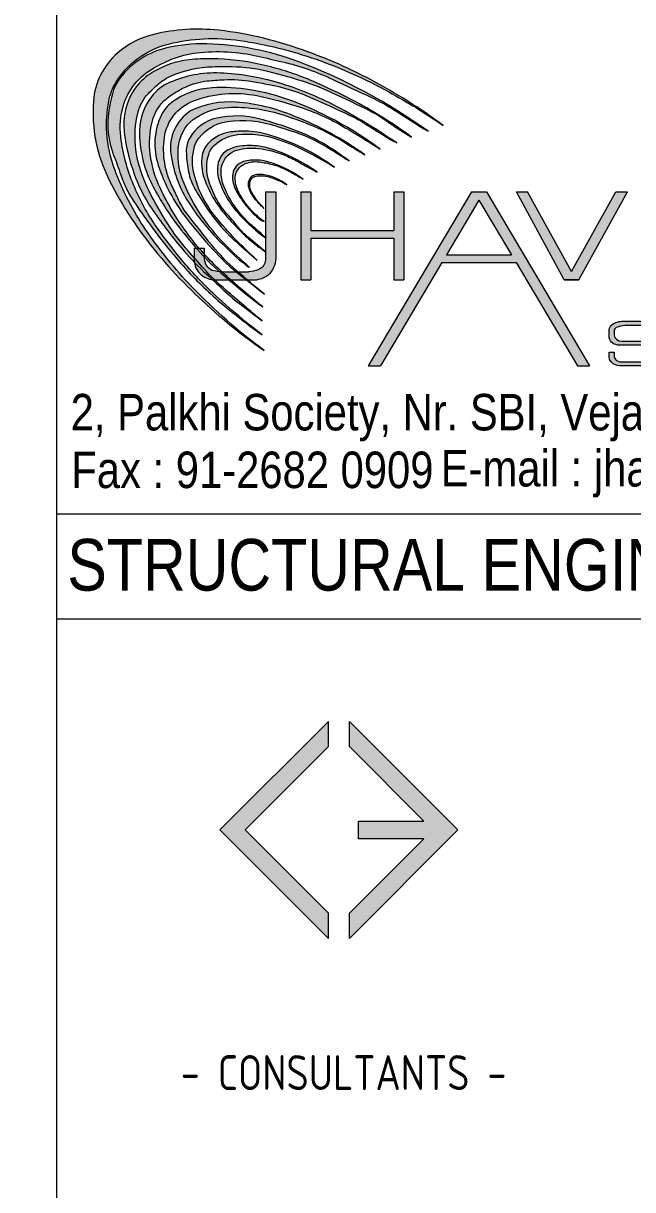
# Model space of a CAD drawing. Header units: millimetres. Extents: x 1112055 to 3390982, y -148532 to 766891.
# Drawn here: x 2387600 to 2390171, y 218894 to 223816 of the extents above; entities that cross this region are included whole.
import ezdxf

# ---------------------------------------------------------------- set-up
doc = ezdxf.new("R2010")
doc.units = ezdxf.units.MM
doc.layers.add('B TITLE BLOCK', color=250, linetype='Continuous', lineweight=0)
doc.layers.add('P_TITLE BLOCK TEXT', color=7, linetype='Continuous', lineweight=9)
doc.layers.add('FORMAT TEXT', color=7, linetype='Continuous')
doc.styles.add('SWINC', font='swissc.ttf')

msp = doc.modelspace()

# ---------------------------------------------------------------- hatches: boundary and pattern name
at = {"layer": 'B TITLE BLOCK', "linetype": 'Continuous', "lineweight": 0}
h = msp.add_hatch(color=251, dxfattribs=at)
h.dxf.hatch_style = 1
h.paths.add_polyline_path([(2388535.476377083, 220411.8235753108), (2388887.268292386, 220763.6154906143), (2388887.268292386, 220869.8850377568), (2388429.20682994, 220411.8235753108), (2388887.268292386, 219953.7621128646), (2388887.268292386, 220060.0316599987)])
h = msp.add_hatch(color=251, dxfattribs=at)
h.dxf.hatch_style = 1
h.paths.add_polyline_path([(2389014.89495148, 220449.395534019), (2389014.89495148, 220374.2516166026), (2389290.229115235, 220374.2516166026), (2388976.009158632, 220060.0316599987), (2388976.009158632, 219953.7621128646), (2389434.070621078, 220411.8235753108), (2388976.009158632, 220869.8850377568), (2388976.009158632, 220763.6154906143), (2389290.229115235, 220449.395534019)])
at = {"layer": 'P_TITLE BLOCK TEXT'}
h = msp.add_hatch(color=132, dxfattribs=at)
edge = h.paths.add_edge_path()
edge.add_arc((2387941.81756498, 221458.9035153706), 2398.374991523056, 53.40738024925768, 62.06814965141446)
edge.add_arc((2388089.890878086, 221738.1898025844), 2082.263403189583, 62.06814965141255, 70.03317482809845)
edge.add_arc((2388158.474293537, 221926.9611991338), 1881.419371586916, 70.03317482809624, 75.97859343030217)
edge.add_arc((2388271.273012424, 222378.6531516776), 1415.856088054252, 75.97859343029504, 83.7960061142994)
edge.add_arc((2388337.539572402, 222988.2514291992), 802.6666255473637, 83.79600611433271, 103.4628344697669)
edge.add_arc((2388235.191934676, 223415.7815396613), 363.056532057198, 103.4628344698398, 130.8945988032239)
edge.add_arc((2388192.050882448, 223465.5944203706), 297.159085429307, 130.8945988031885, 175.7468558291773)
edge.add_arc((2388528.853624074, 223440.5470686426), 634.8919037858132, 175.746855829192, 206.5994891066179)
edge.add_arc((2389399.125567063, 223876.3370886837), 1608.178190715062, 206.5994891066208, 220.0351460704732)
edge.add_arc((2389875.366729028, 224276.4489493923), 2230.187149995, 220.0351460704701, 229.4516176688158)
edge.add_arc((2389982.21596759, 224401.3396275229), 2394.547854747926, 229.451617668814, 235.2209120167644)
edge.add_arc((2390041.248453225, 224358.7983047198), 2394.384715263373, 223.75051035085, 233.4797225032668, ccw=False)
edge.add_arc((2389638.603518625, 223973.3427605466), 1836.980983761239, 214.0067101927376, 223.7505103507841, ccw=False)
edge.add_arc((2389124.719611992, 223626.636117256), 1217.076018462158, 200.6184789275923, 214.0067101927408, ccw=False)
edge.add_arc((2388488.721649392, 223387.3460701398), 537.5518208976898, 183.5449206794397, 200.6184789276088, ccw=False)
edge.add_arc((2388487.071580454, 223387.2438490264), 535.8985887098482, 169.3544634026401, 183.5449206794448, ccw=False)
edge.add_arc((2388198.192615923, 223441.543744639), 241.9606108770628, 148.6346277784486, 169.3544634026329, ccw=False)
edge.add_arc((2388289.513673194, 223385.8768607825), 348.9107743151378, 127.5536660419794, 148.6346277784788, ccw=False)
edge.add_arc((2388302.318538485, 223369.2215596563), 369.9194304121589, 103.94398023848731, 127.5536660419516, ccw=False)
edge.add_arc((2388400.921951536, 222972.0911323699), 779.1079069581931, 81.67138494385972, 103.9439802384972, ccw=False)
edge.add_arc((2388264.155146234, 222037.8553719436), 1723.301539158886, 70.63499127281801, 81.67138494385239, ccw=False)
edge.add_arc((2388164.958863138, 221755.6222254703), 2022.459443197151, 61.11113101054349, 70.6349912728283, ccw=False)
edge.add_arc((2387822.66521321, 221135.2735340328), 2730.977221206515, 55.4482390634318, 61.11113101054292, ccw=False)
h = msp.add_hatch(color=132, dxfattribs=at)
edge = h.paths.add_edge_path()
edge.add_arc((2387927.868393926, 221443.710527911), 2361.397133667169, 54.2476176802861, 69.31180215863084)
edge.add_arc((2388341.678322277, 222539.5093163151), 1190.06727343281, 69.31180215862862, 88.41161020678418)
edge.add_arc((2388356.638130293, 223078.9954501263), 650.3737637151419, 88.41161020676854, 104.299162341918)
edge.add_arc((2388280.571212093, 223377.4360885257), 342.3916364855863, 104.2991623419577, 145.1882889090288)
edge.add_arc((2388144.620747903, 223478.8152296364), 172.9878603666561, 147.0513518631134, 161.3344706506114)
edge.add_arc((2388609.057166095, 223344.4465878881), 656.347022787985, 163.1975336048336, 170.9660011900473)
edge.add_arc((2388319.824857551, 223390.4324350515), 363.4818209513138, 170.9660011900535, 201.0952379920816)
edge.add_arc((2385909.556365166, 222460.6173710841), 2219.917152987107, 18.79786891564919, 21.095237992080513, ccw=False)
edge.add_arc((2388486.6017404, 223337.8082188885), 502.329465058293, 198.7978689156404, 215.0918986736582)
edge.add_arc((2394221.747663977, 227367.3249348793), 7511.530826780472, 215.091898673657, 215.8857887100316)
edge.add_arc((2389923.524513645, 224257.5547230747), 2206.307643891892, 215.8857887100279, 222.4444580678758)
edge.add_arc((2389411.335282571, 223789.1323659409), 1512.220248035498, 222.444458067876, 230.6113169813304)
edge.add_arc((2390558.186715186, 225185.8945446923), 3319.486911391572, 230.6113169813325, 233.3279145232606)
edge.add_arc((2388937.378743125, 223009.2014222226), 605.6314561972257, 233.3279145232798, 237.0330179159908)
edge.add_arc((2390228.972809124, 224623.3684589104), 2670.620809069121, 226.396320609743, 232.62480690978862, ccw=False)
edge.add_arc((2389406.673286668, 223759.9799227936), 1478.305301775176, 219.3977118789385, 226.3963206098008, ccw=False)
edge.add_arc((2390044.247731103, 224283.6468361053), 2303.367849891475, 215.4741100902666, 219.3977118789339, ccw=False)
edge.add_arc((2388937.347936544, 223494.8572901942), 944.1709903690805, 203.2559197460728, 215.4741100902674, ccw=False)
edge.add_arc((2388824.797731398, 223446.4881302891), 821.6674218149697, 188.8184660672456, 203.2559197460744, ccw=False)
edge.add_arc((2388353.409536913, 223373.3578080562), 344.6403010654781, 166.8091135261326, 188.8184660672515, ccw=False)
edge.add_arc((2388279.982843598, 223390.5675621185), 269.2237582783451, 121.1077422017205, 166.8091135260995, ccw=False)
edge.add_arc((2388465.660127738, 223082.8608277432), 628.6114155809368, 112.4718728956214, 121.10774220173971, ccw=False)
edge.add_arc((2388376.483376245, 223298.4518389506), 395.3047994810238, 96.52507807220661, 112.4718728955431, ccw=False)
edge.add_arc((2388418.58913223, 222930.3269793499), 765.8298417411254, 77.10621375622361, 96.52507807220258, ccw=False)
edge.add_arc((2378658.380049633, 180293.7685115307), 44505.26055723849, 76.96954675787367, 77.10621375622361, ccw=False)
edge.add_arc((2388457.128783549, 222634.1272980694), 1045.837425731525, 64.59019371594559, 76.96954675787362, ccw=False)
edge.add_arc((2395303.015297376, 237045.1647348733), 14908.60277646246, 244.5901937159455, 245.2703384407892)
edge.add_arc((2388726.623638797, 222766.5395462436), 811.704616350259, 57.15566881064939, 65.27033844077931, ccw=False)
edge.add_arc((2392787.085140868, 229056.449205438), 6674.970956331971, 237.1556688106475, 238.5822244072819)
h = msp.add_hatch(color=132, dxfattribs=at)
edge = h.paths.add_edge_path()
edge.add_arc((2388183.70656898, 221934.1659373306), 1753.131409151262, 53.01612924513843, 62.88470590878565)
edge.add_arc((2387623.387543985, 220839.9269105661), 2982.48752414668, 62.88470590886767, 66.31099627690693)
edge.add_arc((2388386.801203523, 222579.9390330494), 1082.371053519295, 66.31099627691509, 76.9171029981941)
edge.add_arc((2388386.390723661, 222707.4963995613), 958.6645923772736, 75.16724703513815, 87.92433128887261)
edge.add_arc((2388380.310165832, 222539.7249845066), 1126.546160428469, 87.92433128887251, 90.44793256673738)
edge.add_arc((2388376.197994531, 223065.7087540362), 600.546316552249, 90.44793256671844, 99.46315152081395)
edge.add_arc((2388338.181840774, 223293.7853189437), 369.3231615512925, 99.46315152081914, 123.6125298632298)
edge.add_arc((2388264.459709542, 223404.6934190484), 236.1482416124404, 123.6125298633053, 145.7118384992442)
edge.add_arc((2388287.156650293, 223389.2174867652), 263.6192372149719, 145.7118384992209, 186.6728121483949)
edge.add_arc((2388806.517083575, 223449.9784830238), 786.5218651782138, 186.6728121483796, 203.6550427976609)
edge.add_arc((2388663.579593078, 223387.3670333119), 630.4727709013932, 203.6550427976902, 213.9289290409071)
edge.add_arc((2389749.571512554, 224117.9195074333), 1939.321641707501, 213.9289290409087, 220.1424188926592)
edge.add_arc((2389161.662527759, 223622.1098110616), 1170.254525382398, 220.1424188926511, 226.815272252253)
edge.add_arc((2295972.598765222, 124332.813479641), 135000.836279268, 46.765628140033584, 46.81527225225312, ccw=False)
edge.add_arc((2389032.730880523, 223312.7304159538), 856.4864752916404, 226.7656281400085, 233.4091527490843)
edge.add_arc((2386499.610604847, 219900.7425058492), 3393.026417938763, 51.60004897864178, 53.40915274908309, ccw=False)
edge.add_arc((2399121.85536922, 235064.2473084418), 16337.64656124844, 229.2381174641755, 229.9402789040416, ccw=False)
edge.add_arc((2389150.127477781, 223496.3396914123), 1065.061849516965, 222.3327286225255, 229.2381174643248, ccw=False)
edge.add_arc((2391494.624657972, 225632.1173299275), 4236.530460284421, 220.9611253449949, 222.332728622525, ccw=False)
edge.add_arc((2389052.191676366, 223511.8504393298), 1002.181908102804, 212.7878394635956, 220.9611253449969, ccw=False)
edge.add_arc((2389495.712172444, 223797.5466832997), 1529.754437965848, 206.8507668105024, 212.7878394635885, ccw=False)
edge.add_arc((2388654.939190205, 223371.9062179638), 587.3803013269968, 192.1376993457801, 206.8507668105005, ccw=False)
edge.add_arc((2388493.693782075, 223337.2272100649), 422.4478447538569, 165.7026492173356, 192.137699345802, ccw=False)
edge.add_arc((2388251.938351437, 223398.8379923034), 172.965226662086, 135.9985851138325, 165.702649217316, ccw=False)
edge.add_arc((2388640.548907032, 223023.5425947702), 713.2103555902756, 131.2171625217567, 135.9985851138116, ccw=False)
edge.add_arc((2388308.318905648, 223402.816576931), 209.0025339812271, 112.3874090602524, 131.2171625218077, ccw=False)
edge.add_arc((2388414.685919643, 223144.5898061926), 488.2783954452096, 91.89429604946292, 112.38740906022659, ccw=False)
edge.add_arc((2388450.04308727, 222075.5497776671), 1557.902961307305, 88.85882096968459, 91.89429604946218, ccw=False)
edge.add_arc((2388467.423907389, 222948.082415089), 685.1972283870778, 76.24362541447539, 88.85882096968322, ccw=False)
edge.add_arc((2388118.327991411, 221522.1323365015), 2153.257712553758, 71.62296314053322, 76.2436254144788, ccw=False)
edge.add_arc((2388543.375048456, 222801.5827578888), 805.0520971173702, 65.54379506612321, 71.62296314056448, ccw=False)
edge.add_arc((2386274.035223415, 217811.8673632343), 6286.581350997592, 63.83661002077838, 65.5437950661219, ccw=False)
edge.add_arc((2388723.655814174, 222798.193966292), 731.0351104324109, 54.49647087519293, 63.8366100207848, ccw=False)
edge.add_arc((2389887.854190657, 224430.1272640266), 1273.600554232376, 234.4964708751733, 239.3390621587317)
h = msp.add_hatch(color=132, dxfattribs=at)
edge = h.paths.add_edge_path()
edge.add_arc((2387792.337755941, 221314.2737515463), 2428.667586659909, 55.28720005186529, 62.77266649209104)
edge.add_arc((2388317.865251023, 222335.6408636723), 1280.029294673198, 62.77266649213992, 73.66009049672924)
edge.add_arc((2388364.860333673, 222495.9369493929), 1112.986267611178, 73.66009049673525, 80.30206210325413)
edge.add_arc((2388392.722354277, 222658.9718137592), 947.5877815501026, 80.30206210324015, 87.71879765214183)
edge.add_arc((2388411.153087409, 223121.6423758444), 484.5502658514756, 87.71879765215539, 113.7335407099743)
edge.add_arc((2388295.101083053, 223385.5962838658), 196.2106513754084, 113.7335407100428, 142.1411216385968)
edge.add_arc((2388328.230345108, 223359.8440224746), 238.1716686593965, 142.1411216386262, 179.0839824051902)
edge.add_arc((2388573.965676406, 223355.9149884443), 483.9384083874278, 179.083982405194, 206.9126001335007)
edge.add_arc((2389163.954619815, 223655.3966224015), 1145.584992618239, 206.9126001335146, 216.6660081225248)
edge.add_arc((2389606.64431243, 223984.9589794936), 1697.477655327571, 216.6660081225276, 221.4175533272257)
edge.add_arc((2389142.443778438, 223575.4583397629), 1078.468035296119, 221.4175533272245, 228.8969356126009)
edge.add_arc((2392503.907131471, 227428.3601241978), 6191.616579416979, 228.8969356125978, 229.84112364742)
edge.add_arc((2389492.891004878, 223860.1119297651), 1522.71806995247, 229.8411236474246, 234.6107852575575)
edge.add_arc((2390294.394217878, 224762.7593796696), 2725.895821587752, 226.7327607072961, 231.863239097975, ccw=False)
edge.add_arc((2389200.784373513, 223600.9185370501), 1130.321744561498, 216.012105859486, 226.7327607073685, ccw=False)
edge.add_arc((2389233.373589012, 223624.606510063), 1170.61041582512, 205.6454571080764, 216.0121058594789, ccw=False)
edge.add_arc((2388597.496917034, 223319.3249222804), 465.2481048057453, 186.8155097429075, 205.6454571080976, ccw=False)
edge.add_arc((2388521.60837961, 223310.2549265639), 388.8194783967005, 166.8301474618921, 186.8155097428888, ccw=False)
edge.add_arc((2388322.657163209, 223356.8080851772), 184.4942888525945, 123.58637095542869, 166.8301474618788, ccw=False)
edge.add_arc((2388510.306854126, 223074.2267872569), 523.7060168778621, 115.5585784403805, 123.58637095542551, ccw=False)
edge.add_arc((2388404.329851662, 223295.8288445633), 278.0668570250498, 95.85490133411099, 115.5585784403803, ccw=False)
edge.add_arc((2388506.880744429, 222295.7663660775), 1283.373599510215, 92.7148386940309, 95.85490133412219, ccw=False)
edge.add_arc((2388471.711724345, 223037.4414381488), 540.8651668953478, 80.06109503447539, 92.71483869401328, ccw=False)
edge.add_arc((2387661.590652479, 218414.194325676), 5234.553483568617, 79.28571113577192, 80.06109503447573, ccw=False)
edge.add_arc((2388479.554375211, 222737.2352624684), 834.8094463685652, 65.80530353127023, 79.28571113577738, ccw=False)
edge.add_arc((2381962.875813746, 208233.3773674524), 16735.40670912365, 65.22654519456478, 65.80530353126977, ccw=False)
edge.add_arc((2388741.095937211, 222920.6566815562), 559.4850447291066, 56.83056846318078, 65.22654519454659, ccw=False)
edge.add_arc((2390392.582787206, 225447.3342350816), 2459.042456421125, 236.8305684631811, 240.3307255067283)
h = msp.add_hatch(color=132, dxfattribs=at)
edge = h.paths.add_edge_path()
edge.add_arc((2388190.39705924, 222050.5614091432), 1536.806492967543, 53.45077465836557, 63.24895756192379)
edge.add_arc((2388190.397059181, 222050.5614090333), 1536.806493096627, 63.24895756192669, 69.50129580793718)
edge.add_arc((2388420.049335558, 222664.8366746338), 881.0060127818073, 69.50129580793288, 81.0246655039673)
edge.add_arc((2388439.051008566, 222785.1436950091), 759.2076436362659, 81.02466550398422, 93.23353139608206)
edge.add_arc((2388414.068544865, 223227.3443656731), 316.3018335219576, 93.23353139606027, 126.5489646332064)
edge.add_arc((2388309.011202713, 223369.0677548501), 139.8859493722562, 126.5489646331453, 154.7327908248584)
edge.add_arc((2388442.923422551, 223305.8614766689), 287.9653747660774, 154.7327908248444, 198.2173147103045)
edge.add_arc((2388869.299824076, 223446.1896977721), 736.840463645263, 198.217314710292, 217.7196306197726)
edge.add_arc((2389997.634245928, 224318.8833249581), 2163.281045819275, 217.7196306197807, 222.3629290591741)
edge.add_arc((2389132.438724476, 223529.8771850113), 992.3438232394673, 222.3629290591775, 231.7364027694779)
edge.add_arc((2412977.08610495, 253761.9085817446), 39496.14793493965, 231.7364027694789, 231.9209567121595)
edge.add_arc((2393001.934977302, 227980.9477888444), 6885.023215675678, 229.1543371190405, 230.450308938883, ccw=False)
edge.add_arc((2389046.251962537, 223405.6218410161), 836.7973896837531, 219.2765559648438, 229.1543371190196, ccw=False)
edge.add_arc((2392922.243976698, 226575.4369922937), 5843.896568560315, 217.5748957151375, 219.2765559648443, ccw=False)
edge.add_arc((2388531.574189942, 223197.2297324559), 304.0170151104632, 204.6714784584379, 217.5748957151727, ccw=False)
edge.add_arc((2385814.446718816, 221949.1290650429), 2686.056055963816, 24.67147845843877, 26.00574068750135)
edge.add_arc((2388552.874171165, 223285.0890341669), 360.8725534570706, 172.4000021791179, 206.0057406875469, ccw=False)
edge.add_arc((2388387.004026199, 223307.2208303017), 193.5324166340927, 110.8295050099585, 172.4000021790949, ccw=False)
edge.add_arc((2388490.121113238, 223036.1837128618), 483.5225072733591, 78.67766828734352, 110.8295050099347, ccw=False)
edge.add_arc((2388289.309503005, 222033.2543262657), 1506.358103696273, 71.27996263670212, 78.67766828735802, ccw=False)
edge.add_arc((2388447.193272983, 222499.1652388407), 1014.422881051044, 58.949448242059816, 71.27996263671179, ccw=False)
edge.add_arc((2384544.28538308, 216016.5981373714), 8581.21653636001, 57.89011606814972, 58.94944824206061, ccw=False)
h = msp.add_hatch(color=132, dxfattribs=at)
edge = h.paths.add_edge_path()
edge.add_line((2388549.921543251, 222785.6850431872), (2388554.651523746, 222785.6850431872))
edge.add_arc((2389661.782129077, 224071.3646270194), 1696.676212349902, 224.4152357703004, 229.2674421493873, ccw=False)
edge.add_arc((2389070.063902658, 223491.6030106666), 868.2717270449571, 214.3545270102474, 224.415235770344, ccw=False)
edge.add_arc((2388989.160717322, 223436.3017047929), 770.2739728455732, 201.8986111304302, 214.3545270101991, ccw=False)
edge.add_arc((2388552.585472555, 223260.8118744729), 299.7480703836252, 171.2118722930004, 201.8986111306264, ccw=False)
edge.add_arc((2388416.545161967, 223281.8431636108), 162.0916821253772, 121.70418698987629, 171.2118722928182, ccw=False)
edge.add_arc((2388477.263016042, 223183.5486472222), 277.6272600040514, 92.64938196631499, 121.7041869898066, ccw=False)
edge.add_arc((2388493.873207819, 222824.5911604058), 636.9688465368638, 72.56091565515271, 92.64938196650161, ccw=False)
edge.add_arc((2388161.654747536, 221767.0094733732), 1745.503072484193, 68.33645517902733, 72.56091565516198, ccw=False)
edge.add_arc((2388468.880570898, 222540.4659995288), 913.263500972782, 57.85118426067561, 68.33645517893183, ccw=False)
edge.add_arc((2391775.230054814, 227801.2764890479), 5300.276063275804, 237.8511842608815, 238.9481287370371)
edge.add_arc((2388232.901028427, 222134.8101382323), 1385.894718988235, 54.31799968908161, 68.47983176015022)
edge.add_arc((2388442.968572621, 222726.1696030001), 759.0056926834133, 66.85630585585135, 85.85399925657502)
edge.add_arc((2388470.854875518, 223110.8723228455), 373.2935868990443, 85.85399925656004, 116.2518230928179)
edge.add_arc((2388405.528540162, 223289.8615484109), 185.0188944411717, 122.6386322867806, 188.0987234821168)
edge.add_arc((2388740.447579784, 223337.5199734775), 523.3117979713041, 188.098723482189, 214.7424679282329)
edge.add_arc((2389231.485477112, 223678.0694752131), 1120.883701382005, 214.7424679281972, 225.7640883251237)
edge.add_arc((2389491.084883248, 223944.6868491517), 1493.008244717167, 225.7640883252621, 230.9217965040516)
h = msp.add_hatch(color=132, dxfattribs=at)
edge = h.paths.add_edge_path()
edge.add_arc((2388417.527997585, 222519.9985618221), 906.400001875892, 52.08510123109208, 71.80500871354096)
edge.add_arc((2388095.168803846, 221539.2485570693), 1938.769132377186, 71.80500871358414, 74.9371066186913)
edge.add_arc((2388499.062957505, 223040.0105926054), 384.607887631454, 74.93710661871977, 102.4675891183725)
edge.add_arc((2388453.824670292, 223244.6149787038), 175.0620514972432, 102.4675891185265, 150.025836448713)
edge.add_arc((2388396.413103399, 223277.7270530798), 108.7861321694196, 150.0258364487284, 181.2845138723814)
edge.add_arc((2388816.915976884, 223287.155885204), 529.3947025609615, 181.2845138723712, 189.7474603923822)
edge.add_arc((2388529.887331967, 223237.8484415495), 238.1616910368506, 189.7474603924134, 208.0002640887348)
edge.add_arc((2389165.839906995, 223575.9941837417), 958.4242963745135, 208.0002640887402, 216.8454368057396)
edge.add_arc((2388974.723826912, 223432.7845699059), 719.60564223508, 216.8454368057587, 228.6207560839325)
edge.add_arc((2403861.537186314, 240330.8962219367), 23239.89403742152, 228.6207560839334, 228.9060257595739)
edge.add_arc((2389671.359250198, 224034.2732000782), 1631.175987710349, 219.4514480692677, 228.2904279772956, ccw=False)
edge.add_arc((2388764.307609485, 223287.8475612114), 456.4871296378387, 200.0239070842857, 219.4514480692606, ccw=False)
edge.add_arc((2388762.487571308, 223287.1842613337), 454.5499911078203, 192.3194102271649, 200.0239070842735, ccw=False)
edge.add_arc((2388523.280647039, 223234.943821901), 209.7051093309218, 158.6643999725124, 192.3194102271357, ccw=False)
edge.add_arc((2388486.135421218, 223220.951756483), 182.1414408653889, 97.73922979287607, 150.2835099228983, ccw=False)
edge.add_arc((2388522.806127541, 222951.1209135209), 454.4527048888958, 71.77680479684773, 97.73922979255332, ccw=False)
edge.add_arc((2390173.44248486, 227964.7184135292), 4823.876602400845, 251.7768047968465, 252.5678241103891)
edge.add_arc((2388518.809596698, 222695.1506543373), 699.3610679596206, 59.164841834613185, 72.56782411040768, ccw=False)
edge.add_arc((2387334.230722907, 220710.7706498849), 3010.419507350042, 56.98458129739669, 59.16484183460568, ccw=False)
h = msp.add_hatch(color=132, dxfattribs=at)
edge = h.paths.add_edge_path()
edge.add_arc((2388383.337229703, 222484.5837141364), 896.5217160219471, 53.79917193803185, 74.0576310209755)
edge.add_arc((2388530.707242812, 223000.4819372536), 359.9875629777691, 74.05763102096311, 88.70665562103672)
edge.add_arc((2388529.095470759, 222929.0917861304), 431.3959062303484, 88.70665562101334, 97.13749609268346)
edge.add_arc((2388495.386950394, 223198.2835399932), 160.1018504680041, 97.13749609277471, 135.0369673458905)
edge.add_arc((2388451.576622459, 223242.0373713647), 98.1846267448366, 135.036967345854, 170.189861331595)
edge.add_arc((2388544.006432233, 223226.0551267447), 191.9860226729396, 170.1898613316225, 199.4159961851019)
edge.add_arc((2388819.362506549, 223323.1097253382), 483.9458876742796, 199.4159961850988, 211.5021791769233)
edge.add_arc((2388832.519238775, 223331.1728695456), 499.3768272907603, 211.5021791769072, 222.0730402201978)
edge.add_arc((2390003.411552302, 224388.154923861), 2076.779715908595, 222.0730402201992, 224.6311614513895)
edge.add_arc((2388841.146097324, 223240.7580035935), 443.5679474921846, 224.6311614513929, 233.5458073493827)
edge.add_arc((2402251.712294611, 241394.4337686737), 23013.44232719949, 233.5458073493828, 233.6839679009711)
edge.add_arc((2381005.811206333, 213799.079123595), 11829.99274524815, 49.92232914479866, 50.37208949815113)
edge.add_arc((2388728.416739606, 223124.8523218392), 278.2144700142519, 219.974673994025, 230.3720894981709, ccw=False)
edge.add_arc((2386402.273499067, 221174.7378924081), 2757.224322545013, 39.97467399401712, 41.74776493043341)
edge.add_arc((2388705.511779542, 223230.2952379374), 329.8815352760972, 208.7369917656594, 221.7477649304244, ccw=False)
edge.add_arc((2388795.062165441, 223279.3978147344), 432.0105451744093, 197.3262203634033, 208.7369917656495, ccw=False)
edge.add_arc((2388564.68126564, 223207.526481101), 190.6791390292111, 163.1950476221334, 197.3262203633385, ccw=False)
edge.add_arc((2388464.652100637, 223237.7365009996), 86.18761232502757, 133.2193021888979, 163.1950476221176, ccw=False)
edge.add_arc((2388522.302127056, 223176.3868888512), 170.3737184011636, 96.02578422549658, 133.2193021890138, ccw=False)
edge.add_arc((2388544.165455594, 222969.2678632571), 378.6434855277083, 69.94961683806969, 96.02578422542621, ccw=False)
edge.add_arc((2388852.383657359, 223813.7790409951), 520.3546174900752, 249.949616838133, 253.9176478194578)
edge.add_arc((2388175.73350193, 221925.5267951295), 1486.885952440775, 66.92861449592073, 69.01444899371262, ccw=False)
edge.add_arc((2387997.813463608, 221736.7184368274), 1732.639268192371, 58.12212091341269, 63.96105235790469, ccw=False)
h = msp.add_hatch(color=132, dxfattribs=at)
edge = h.paths.add_edge_path()
edge.add_arc((2388432.70599716, 222618.0228655333), 700.263140420636, 54.40415380801941, 72.89465886731801)
edge.add_arc((2388556.306555394, 223019.6595341079), 280.038067942484, 72.89465886729917, 90.33272499461438)
edge.add_arc((2388556.686713302, 222954.19646696), 345.5022389151294, 90.33272499457308, 97.0688833137382)
edge.add_arc((2388532.607922545, 223148.3722656053), 149.8391893992485, 97.06888331375157, 114.3860548472819)
edge.add_arc((2388506.742300052, 223205.4296233147), 87.19278092074512, 114.3860548472231, 172.3731700212582)
edge.add_arc((2388568.817512423, 223197.1174342124), 149.8220430792693, 172.3731700214133, 199.3428935672428)
edge.add_arc((2388790.650444413, 223274.9887092279), 384.9258184361162, 199.3428935671713, 213.5415274181781)
edge.add_arc((2388824.252550835, 223297.2644991023), 425.2409814754934, 213.5415274181662, 220.9844170734551)
edge.add_arc((2389045.039565282, 223489.0863233849), 717.717507066565, 220.9844170734643, 232.4085544282516)
edge.add_arc((2388709.953033118, 223053.8331794198), 168.4195156490973, 232.4085544282368, 239.7843643084275)
edge.add_arc((2386405.738325405, 220489.4591511534), 3282.797165425925, 47.46137804962913, 48.86303749327158)
edge.add_arc((2388872.909521053, 223313.9502304995), 467.4939653991071, 218.9083538298722, 228.8630374935168, ccw=False)
edge.add_arc((2388834.220838719, 223282.7230846124), 417.7752689030057, 201.7874292417053, 218.908353829849, ccw=False)
edge.add_arc((2388599.792390341, 223189.0180517716), 165.3127358628826, 179.1340630967177, 201.7874292417289, ccw=False)
edge.add_arc((2388530.528712397, 223190.0649446203), 96.04114668787912, 133.6215333948957, 179.1340630967553, ccw=False)
edge.add_arc((2388523.805090264, 223197.1201320814), 86.29523653527268, 104.9504250510499, 133.6215333947431, ccw=False)
edge.add_arc((2388565.116922582, 223042.406938988), 246.4290543431079, 83.71208113015041, 104.9504250510513, ccw=False)
edge.add_arc((2388547.482892495, 222882.3705200198), 407.434067972826, 67.91761218114061, 83.71208113019537, ccw=False)
edge.add_arc((2388508.968705713, 222787.4378116723), 509.8819166423256, 60.428290541117974, 67.91761218113157, ccw=False)
edge.add_arc((2389627.071453015, 224757.9193718962), 1755.719842865791, 240.4282905411152, 242.4768509611862)
edge.add_arc((2388509.853123577, 222613.8783669655), 661.9419669030897, 60.051972186282285, 62.476850961184596, ccw=False)
h = msp.add_hatch(color=132, dxfattribs=at)
edge = h.paths.add_edge_path()
edge.add_arc((2388500.398164292, 222774.5893883006), 475.1551819290059, 53.77482452011512, 73.4665214246601)
edge.add_arc((2388577.337558929, 223033.7762024754), 204.7897346328278, 73.46652142480097, 95.26531184417212)
edge.add_arc((2388572.662226696, 223084.5086773473), 153.8422838782728, 95.26531184429852, 106.5237001269413)
edge.add_arc((2388547.074530987, 223170.760260731), 63.87525765742686, 106.5237001272752, 172.3154988673843)
edge.add_arc((2388587.609362251, 223165.2909014804), 104.777414515638, 172.3154988673656, 205.4996475874697)
edge.add_arc((2388827.302650247, 223279.6169255036), 370.3396710193783, 205.4996475874659, 218.9425185811772)
edge.add_arc((2388827.302650188, 223279.6169254611), 370.3396709481717, 218.942518581195, 230.59366212535)
edge.add_arc((2388661.485413571, 223077.7932389364), 109.1344711484368, 230.5936621254902, 245.3563809870639)
edge.add_arc((2388832.949022544, 223274.6343343867), 367.03251543336, 218.8547993056137, 233.7616415748698, ccw=False)
edge.add_arc((2388832.949022578, 223274.6343344121), 367.0325154798846, 207.9136490482085, 218.8547993056819, ccw=False)
edge.add_arc((2388616.886040592, 223160.1689658166), 122.5217124579058, 177.0418109073397, 207.9136490482355, ccw=False)
edge.add_arc((2388557.437217806, 223163.2410470433), 62.99356606525206, 121.2866366245847, 177.0418109073316, ccw=False)
edge.add_arc((2388576.681848618, 223131.5725531921), 100.0509447883614, 97.41777900959431, 121.28663662447741, ccw=False)
edge.add_arc((2388579.320715962, 223111.3036453422), 120.4909116706743, 82.58222099040279, 97.41777900959949, ccw=False)
edge.add_arc((2388532.907026757, 222754.8041829431), 479.9990440324952, 75.64489222990318, 82.58222099042132, ccw=False)
edge.add_arc((2388601.856717088, 223024.2216740543), 201.8986227597047, 66.15815399286612, 75.64489222989062, ccw=False)
edge.add_arc((2388383.336335838, 222529.7480547423), 742.5050574398591, 62.2863653553668, 66.15815399288073, ccw=False)
edge.add_arc((2388123.910958202, 222035.9011044147), 1300.345838410453, 59.637484416533084, 62.286365355364296, ccw=False)
h = msp.add_hatch(color=132, dxfattribs=at)
edge = h.paths.add_edge_path()
edge.add_arc((2388579.354506346, 222961.179044123), 218.0236144230245, 52.438876092928, 81.89911070127651)
edge.add_arc((2388597.255717428, 223086.9455155182), 90.98952968575908, 81.89911070123233, 102.2464079621247)
edge.add_arc((2388585.706198559, 223140.1554624227), 36.54056425911637, 102.246407961954, 161.9990718889675)
edge.add_arc((2388598.362859426, 223136.0428373559), 49.84863508958995, 161.9990718890791, 198.0009281112104)
edge.add_arc((2388680.859545783, 223162.8491130445), 136.5912409801975, 198.0009281109607, 220.6716531574946)
edge.add_arc((2388871.033717963, 223326.2610791386), 387.3295237116423, 220.6716531574818, 228.8148331923927)
edge.add_arc((2388787.060755129, 223219.3946698302), 251.709934518334, 204.951368792315, 227.1815915671103, ccw=False)
edge.add_arc((2388592.726435345, 223128.9758212698), 37.37049339821404, 180.8823689892952, 204.9513687920795, ccw=False)
edge.add_arc((2388651.177977951, 223129.8760604632), 95.82896808632347, 171.9576228936544, 180.8823689892889, ccw=False)
edge.add_arc((2388589.132343748, 223138.6428071612), 33.16704527425864, 112.30779703257, 171.9576228936771, ccw=False)
edge.add_arc((2388591.09136844, 223133.8680622862), 38.32804966822732, 93.65673225922819, 112.30779703235879, ccw=False)
edge.add_arc((2388598.1261119, 223023.7933625406), 148.6273114051287, 72.28647651721627, 93.65673225906289, ccw=False)
edge.add_arc((2388545.474859876, 222858.9495288761), 321.6754082912819, 58.76836075444862, 72.28647651717381, ccw=False)
for color, points in [(256, [(2388622.212174853, 222817.0577980241), (2388622.212174853, 223104.03613407), (2388665.586907332, 223104.03613407), (2388665.586907332, 222822.7171858269, -0.1971644618703633), (2388632.705906952, 222752.9019023446, -0.1370125281294121), (2388586.309462225, 222733.7161975062), (2388401.188456664, 222733.7161975062, -0.1806806632645672), (2388346.598470231, 222757.8108460139, -0.1938255351077862), (2388321.34204124, 222815.1769494602), (2388321.34204124, 222866.9168745241), (2388362.694529819, 222866.9168745241), (2388362.694529819, 222821.7516973429, 0.3491660753473304), (2388406.185798382, 222771.8055154201, 0.0418260561423153), (2388450.512013757, 222767.4071019655), (2388551.548803276, 222767.4071019655, 0.0753803811725278), (2388589.928936063, 222775.3216124046, 0.2867859399539136)]), (7, [(2389206.174518893, 223104.03613407), (2389162.799786414, 223104.03613407), (2389162.799786414, 222940.763228401), (2388813.693308873, 222940.763228401), (2388813.693308873, 223104.03613407), (2388770.318576394, 223104.03613407), (2388770.318576394, 222733.7161975062), (2388813.693308873, 222733.7161975062), (2388813.693308873, 222908.4793172133), (2389162.799786414, 222908.4793172133), (2389162.799786414, 222733.7161975062), (2389206.174518893, 222733.7161975062)]), (7, [(2390149.464241016, 223104.03613407), (2390099.557485824, 223104.03613407), (2389913.22982113, 222768.7527940792), (2389726.902156445, 223104.03613407), (2389680.708103959, 223104.03613407), (2389882.794022111, 222733.7161975062), (2389943.665620149, 222733.7161975062)])]:
    msp.add_hatch(color=color, dxfattribs=at).paths.add_polyline_path(points)
h = msp.add_hatch(color=7, dxfattribs=at)
h.paths.add_polyline_path([(2389553.879821331, 223104.03613407), (2389491.60156414, 223104.03613407), (2389055.747425627, 222369.5426729399), (2389107.137373958, 222369.5426729399), (2389366.283206291, 222806.2505128256), (2389679.19817918, 222806.2505128256), (2389938.344011514, 222369.5426729399), (2389989.733959845, 222369.5426729399)])
h.paths.add_polyline_path([(2389522.740692731, 223069.9098212488), (2389660.040654925, 222838.5344240051), (2389385.440730547, 222838.5344240051)], flags=16)
h = msp.add_hatch(color=7, dxfattribs=at)
edge = h.paths.add_edge_path()
edge.add_line((2390254.938762885, 222506.183076544), (2390254.938762885, 222523.9874328086))
edge.add_arc((2390224.843893096, 222504.4299545965), 35.89144942410118, 33.01826321564511, 89.55826277277895)
edge.add_line((2390225.12060514, 222540.3203373174), (2390140.067083037, 222540.3203373174))
edge.add_arc((2390144.612440752, 222435.6758709699), 104.7431363598962, 92.48714741873879, 114.0429537283691)
edge.add_arc((2390108.468539789, 222516.69288726), 16.02933525850875, 114.0429537294062, 173.3691583151758)
edge.add_line((2390092.546428723, 222518.543824343), (2390092.546428723, 222500.684713168))
edge.add_arc((2390125.256277662, 222507.2641941633), 33.36500843268297, 191.3730973809643, 266.989319789544)
edge.add_line((2390123.503877195, 222473.9452373943), (2390231.27096863, 222473.9452373943))
edge.add_arc((2390234.292933257, 222424.4639941377), 49.57343748743828, 15.593509061330622, 93.49488039938291, ccw=False)
edge.add_line((2390282.041722523, 222437.7898647641), (2390282.16087394, 222406.0855573464))
edge.add_arc((2390239.204974259, 222417.3220122689), 44.40120760444587, 286.83610795885704, 345.3409580231924, ccw=False)
edge.add_arc((2390208.546543728, 222550.6160745815), 181.0986795089235, 270.9573158560145, 283.9044309719972, ccw=False)
edge.add_line((2390211.572256481, 222369.5426729399), (2390132.441961899, 222369.5426729399))
edge.add_arc((2390135.216043434, 222510.9569645762), 141.4414981771326, 255.2817551210301, 268.87619010347515, ccw=False)
edge.add_arc((2390108.729399736, 222410.1267053672), 37.19043839391119, 183.4260365920886, 255.2817551212632, ccw=False)
edge.add_line((2390071.605429037, 222407.9042050789), (2390071.605429037, 222427.9528643208))
edge.add_line((2390071.605429037, 222427.952864318), (2390092.546428727, 222427.952864318))
edge.add_line((2390092.546428723, 222427.952864318), (2390092.546428723, 222407.8920078813))
edge.add_arc((2390120.538535168, 222417.3196851), 29.53708043587835, 198.6134072769036, 234.8504137460179)
edge.add_arc((2390124.814729429, 222423.3929146962), 36.96472845960285, 234.8504137462263, 265.2644397945826)
edge.add_line((2390121.763030547, 222386.5543712469), (2390223.736302865, 222386.5543712469))
edge.add_arc((2390220.075028646, 222432.4536763064), 46.04509891662631, 274.5606862053867, 333.2673842339913)
edge.add_line((2390261.198618694, 222411.741325512), (2390261.432246945, 222429.9397922934))
edge.add_arc((2390232.831932442, 222425.8957935277), 28.88480423302691, 8.048099003175661, 64.75619501759226)
edge.add_arc((2390218.577385369, 222395.6633568692), 62.30923151112129, 64.75619501777959, 84.27045226384784)
edge.add_line((2390224.797896144, 222457.661305035), (2390114.165908902, 222457.661305035))
edge.add_arc((2390112.632076752, 222500.2983229455), 42.66459817014718, 195.9277156249536, 272.0602807550699, ccw=False)
edge.add_line((2390071.605429037, 222488.5901158148), (2390071.605429037, 222523.71365825))
edge.add_arc((2390102.506508201, 222518.0878566981), 31.4090168078041, 127.42578174409411, 169.6818301060569, ccw=False)
edge.add_arc((2390129.452193478, 222482.8772113584), 75.74703097773211, 88.3567074096274, 127.42578174509751, ccw=False)
edge.add_line((2390131.624386113, 222558.5930900183), (2390225.463358345, 222558.5930900183))
edge.add_arc((2390225.820341498, 222495.7580831265), 62.83602094352464, 45.300427081282805, 90.32550976596679, ccw=False)
edge.add_arc((2390250.475046827, 222520.6727047109), 27.78473189866104, 1.8933564716198816, 45.30042708078719, ccw=False)
edge.add_line((2390278.244609758, 222521.5906925409), (2390278.244609758, 222506.1830765427))
edge.add_line((2390278.244609758, 222506.183076544), (2390254.938762888, 222506.183076544))

# ---------------------------------------------------------------- linework, layer by layer
at = {"layer": 'B TITLE BLOCK', "color": 250, "lineweight": 0}
msp.add_line((2395009.466872244, 221301.4956626689), (2387740.398169872, 221301.4956626689), dxfattribs=at)
at = {"layer": 'B TITLE BLOCK', "color": 250, "lineweight": 0, "const_width": 6.061100518399976}
for points in [[(2387740.398169872, 210418.6672836437), (2395009.466872244, 210418.6672836437), (2395009.466872244, 286391.1453015342), (2387740.398169872, 286391.1453015342)], [(2395009.466872244, 210418.6672836437), (2387740.398169872, 210418.6672836437), (2387740.398169872, 224283.4072484831), (2395009.466872244, 224283.4072484831)]]:
    msp.add_lwpolyline(points, close=True, dxfattribs=at)
msp.add_lwpolyline([(2387740.398169872, 221745.0405470812), (2395009.466872244, 221745.0405470812)], dxfattribs=at)
at = {"layer": 'B TITLE BLOCK', "color": 251, "linetype": 'Continuous', "lineweight": 0}
for points in [[(2388429.143376097, 220411.8870291518), (2388887.268292386, 219953.7621128631), (2388887.268292386, 220060.0316599974), (2388535.476377083, 220411.8235753094), (2388887.268292386, 220763.6154906127), (2388887.268292386, 220869.8850377554), (2388429.143376097, 220411.7601214585)], [(2389434.134074929, 220411.8870291518), (2388976.009158632, 219953.7621128631), (2388976.009158632, 220060.0316599974), (2389290.229115235, 220374.2516166013), (2389014.89495148, 220374.2516166013), (2389014.89495148, 220449.3955340176), (2389290.229115235, 220449.3955340176), (2388976.009158632, 220763.6154906127), (2388976.009158632, 220869.8850377554), (2389434.134074929, 220411.7601214585)]]:
    msp.add_lwpolyline(points, dxfattribs=at)
at = {"layer": 'P_TITLE BLOCK TEXT', "color": 132}
for points in [[(2389371.540365078, 223384.5450486917, 0.0378077344590599), (2389065.266828363, 223577.8807102852, 0.0347679777517854), (2388800.933844754, 223695.2893861024, 0.0259476034711019), (2388614.312849351, 223752.3241939394, 0.0341231325262742), (2388424.282674381, 223786.217184118, 0.0860239859578199), (2388150.667081927, 223768.8616930713, 0.1202685463825944), (2387997.509875479, 223690.2214861111, 0.1982422965544351), (2387895.710138434, 223487.632693604, 0.1354391661309318), (2387961.159803541, 223156.2735109156, 0.0586913647724932), (2388167.823929417, 222841.8645804849, 0.0411102443579723), (2388425.544527362, 222581.8250065726, 0.0251786142158179), (2388616.332769671, 222434.5598944806, -0.0424772162099488), (2388311.645971931, 222703.0346073916, -0.0425409834133469), (2388115.797577078, 222945.9376802183, -0.058483720823887), (2387985.60216652, 223198.0506763782, -0.0746355753155785), (2387952.198364687, 223354.1086647415, -0.0619967981424928), (2387960.396427611, 223486.241731645, -0.0906544603941746), (2387991.590792296, 223567.4827127531, -0.0922433481412321), (2388076.85107143, 223662.4873201756, -0.1033826611895562), (2388213.177908971, 223728.2401290395, -0.09748963543525802), (2388513.776027002, 223742.9822325528, -0.0481926094262887), (2388835.576141749, 223663.6617075109, -0.041579616785334), (2389142.033886699, 223526.4035777902, -0.0247140572276785), (2389371.540365078, 223384.5450486917, 0.3374903865144703)], [(2389307.593563146, 223360.1016362942, 0.0658247287167134), (2388762.107844207, 223652.8372699725, 0.0835321098018171), (2388374.665893211, 223729.119309318, 0.0694337833072887), (2388196.005666559, 223709.2202069585, 0.1803299053549353), (2387999.456537185, 223572.9011040366, 0.0624026744664062), (2387980.731530804, 223534.1787948369, 0.0339093221289556), (2387960.851905043, 223447.506540686, 0.1322262159305749), (2387980.702333526, 223259.6083246457, -0.0100244993983427), (2388011.065903125, 223175.9423517711, 0.0712161484653518), (2388075.580193835, 223049.0242516525, 0.0034640126136177), (2388136.002619691, 222964.2802363029, 0.0286254085562181), (2388295.419721112, 222768.5724518489, 0.0356497353499514), (2388451.713776216, 222620.3994438828, 0.0118539480662082), (2388575.674773061, 222523.4445913126, 0.0161679718986353), (2388607.820968789, 222501.0861458278, -0.0271835911207152), (2388387.136313231, 222689.4982905125, -0.0305466870762123), (2388264.299676755, 222821.70006015, -0.0171216152086295), (2388168.436010395, 222946.921793188, -0.0533624770165587), (2388069.890441945, 223122.0619654909, -0.0630787383131954), (2388012.843220661, 223320.522958275, -0.0963302348745512), (2388017.862497033, 223452.003349215, -0.2020957094585242), (2388140.888650336, 223621.0762114593, -0.0376989324376342), (2388225.386084397, 223663.7400715623, -0.0696935291840665), (2388331.561696137, 223691.195937755, -0.08493413319410499), (2388589.479773799, 223676.8467279933, -0.0005963223456894), (2388692.932607267, 223653.034790326, -0.0540677109372014), (2388905.886887102, 223578.7923633402, 0.0029676999220204), (2389066.189992994, 223503.8041359974, -0.0354217290813857), (2389166.858468496, 223448.490922021, 0.0062246034213168), (2389307.593563146, 223360.1016362942, 0.2812547078595315)], [(2389238.373203157, 223334.5758874935, 0.043086421605769), (2388982.753216167, 223494.6127302033, 0.0149511259026391), (2388821.667623403, 223571.1091972254, 0.0463109359686594), (2388631.807323469, 223634.2156090407, 0.0557208411864009), (2388421.112912433, 223665.5319783737, 0.0110117328820507), (2388371.503032439, 223666.2367181228, 0.039356614906263), (2388277.460214091, 223658.0825625698, 0.1057632666975337), (2388133.734257136, 223601.3577221395, 0.0967263996622754), (2388069.350557856, 223537.7287938401, 0.1806536101083485), (2388025.323196142, 223358.5850771494, 0.0742348756008501), (2388086.080594328, 223134.4029621742, 0.0448583382406841), (2388140.457061573, 223035.4597559167, 0.0271181085348288), (2388267.068108941, 222867.6586993373, 0.0291240456547083), (2388360.795596758, 222768.817473703, -0.000216613306503), (2388446.051098157, 222688.7304838008, 0.0289959667696879), (2388522.182186839, 222625.0465396395, -0.0078938682839309), (2388607.179159675, 222559.8369117542, -0.0030637668376843), (2388454.730650637, 222689.6303285739, -0.0301395640770061), (2388362.784196368, 222779.0898740489, -0.0059848197593682), (2388295.389462118, 222854.8732818558, -0.0356778139557991), (2388209.67582899, 222969.1390760324, -0.0259111629145397), (2388130.886726894, 223106.6051925373, -0.064286207524478), (2388080.689716323, 223248.4025332635, -0.1158589328579628), (2388084.330350624, 223441.5524827848, -0.1303390755169017), (2388127.520546945, 223518.9928072646, -0.0208659192464267), (2388170.604040505, 223560.0319550977, -0.0823456686396722), (2388228.716696769, 223596.0665382588, -0.0896571554847293), (2388398.545545139, 223632.6013631924, -0.0132455331616544), (2388481.070305386, 223633.1437390588, -0.0550998340812782), (2388630.359669671, 223613.6251854305, -0.0201641747863743), (2388797.182791672, 223565.5791640011, -0.0265315974663756), (2388876.664665391, 223534.4039573085, -0.0074491377742839), (2389045.99291327, 223454.3274338364, -0.040776622862886), (2389148.206720719, 223393.3148451384, 0.0211329357104282), (2389238.373203157, 223334.5758874935, 0.0357585835746127)], [(2389175.374516256, 223310.6794132561, 0.0326731279666143), (2388903.507044059, 223473.8406200674, 0.0475411173020524), (2388677.982542637, 223563.9692120812, 0.028989184821796), (2388552.347214998, 223593.01812288, 0.032372915663399), (2388430.44011347, 223605.8086393937, 0.1140007725764905), (2388216.129487669, 223565.2128388809, 0.1245901757297047), (2388140.187915824, 223506.0144317143, 0.1626044224819583), (2388090.089114249, 223363.6516352975, 0.1220255604088077), (2388142.438760009, 223136.8695512878, 0.0425829814271896), (2388245.046465186, 222971.3112632013, 0.020735498146104), (2388333.691504363, 222862.0068261163, 0.0326465525161286), (2388433.442123828, 222762.80222743, 0.004119820799626), (2388510.875941671, 222696.3607810266, 0.0208145799941925), (2388611.04275496, 222618.7360863177, -0.022389675201528), (2388426.059461059, 222777.858055531, -0.0468118300396772), (2388286.47526976, 222936.3388886962, -0.0452639128963585), (2388178.080665402, 223117.9650283277, -0.0823465204409323), (2388135.536525073, 223264.1126475366, -0.0874243059163749), (2388143.015273408, 223398.8429997723, -0.1909581712653705), (2388220.596139327, 223510.5015789261, -0.0350421856114033), (2388284.362449028, 223546.6853758366, -0.08618596102083201), (2388375.964375496, 223572.4451433222, -0.0137019653371288), (2388446.093566919, 223577.6995605068, -0.0552685441289128), (2388565.063953803, 223570.1894930613, -0.003383263408553), (2388634.755186155, 223557.4910274793, -0.0588873011385996), (2388821.69151208, 223498.7134245475, -0.0025253150053563), (2388975.537774131, 223428.6532763985, -0.0366507569753303), (2389047.199556866, 223388.9771800416, 0.0152735036876985), (2389175.374516256, 223310.6794132561, -0.0629201268127008)], [(2389105.585605756, 223285.1480286841, 0.0427787047400142), (2388882.136234031, 223422.8846622043, 0.027287742068318), (2388728.565480964, 223490.0574830195, 0.0503225994842608), (2388557.494428503, 223535.0552914123, 0.0533216756531712), (2388396.2272818, 223543.1426228301, 0.1463986527442502), (2388225.707785245, 223481.4448854004, 0.1235988267382037), (2388182.508564311, 223428.776726621, 0.1920471537135765), (2388169.391557459, 223215.8371697161, 0.0853008975579228), (2388286.448726786, 222995.3921076675, 0.0202629840465903), (2388399.204341756, 222861.2116456606, 0.0409223150488822), (2388517.899743433, 222750.7185976288, 0.0008052686608892), (2388617.915792635, 222672.0947612267, -0.0056548040903698), (2388498.966640122, 222772.6063220493, -0.0431266584004961), (2388398.487681456, 222875.8753851138, -0.0074250299723591), (2388290.623405725, 223011.8407763096, -0.05636134465456299), (2388255.30904063, 223070.3285395909, 0.0058218830204563), (2388228.539920557, 223126.8604219608, -0.1476927376582874), (2388195.17168632, 223332.8167218237, -0.2753073985482439), (2388318.186160713, 223488.1044881543, -0.1412164961649753), (2388585.050282309, 223510.2960074715, -0.0322897952717829), (2388772.766440819, 223459.923217718, -0.0538539916416642), (2388970.42665907, 223368.2340538831, -0.0046222414945836), (2389105.585605756, 223285.1480286841, 0.2877834347585102)], [(2389041.274103366, 223260.5264185764, 0.0618714180204724), (2388741.287004597, 223424.0920590554, 0.0830834583273782), (2388497.843341468, 223483.1890223462, 0.1334188230944892), (2388305.740691096, 223445.6639119326, 0.293652777238914), (2388222.354876779, 223263.7962392542, 0.1167818544853694), (2388310.430834589, 223039.2904699921, 0.0481279993468495), (2388449.540968371, 222874.9860067789, 0.0225085474431012), (2388549.921543251, 222785.685043186, 0.0225085474431012)], [(2388554.651523743, 222785.685043186, -0.0211749082530986), (2388449.869039527, 222883.9401734464, -0.043926342878963), (2388353.252083565, 223001.6268806329, -0.0544027619906699), (2388274.465635775, 223149.0162480596, -0.1347021090596448), (2388256.356426383, 223306.6077028817, -0.2194420265183996), (2388331.360500391, 223419.7463428577, -0.1274590775205473), (2388464.429984164, 223460.8791518309, -0.0878776383850687), (2388684.767457634, 223432.2824445656, -0.0184347739781928), (2388806.016824259, 223389.2235437468, -0.0457825723813956), (2388954.846464234, 223313.6977711965, 0.0047863597552386), (2389041.274103366, 223260.5264185764)], [(2388974.502067287, 223235.079570574, 0.0862573058725624), (2388700.553095085, 223381.0779760336, 0.0136672061166786), (2388599.014540899, 223411.4037915298, 0.1207055387438532), (2388416.030994643, 223415.5487669233, 0.210542789138445), (2388302.177031412, 223332.0776307163, 0.1372438025577422), (2388287.654308658, 223275.2883814716, 0.0369433634655682), (2388295.163846845, 223197.5262813038, 0.0798117001863243), (2388319.603555517, 223126.0373310222, 0.0386135205255411), (2388398.855036219, 223001.2669963962, 0.0514247822645962), (2388499.035651857, 222892.8280527176, 0.0012447244168385), (2388586.048018413, 222816.5562243249, -0.038586459038392), (2388411.824994995, 222997.7846266496, -0.0849722655356074), (2388335.415205085, 223131.5407956064, -0.0336298788593933), (2388318.404343954, 223190.2008524527, -0.1479124227632604), (2388327.947604802, 223311.2408434006, -0.2333710190312352), (2388461.607404324, 223401.4341125938, -0.1137695312047775), (2388664.922337744, 223382.7807839896, 0.0034514865725245), (2388728.321823548, 223362.3916379224, -0.0585483046381864), (2388877.280993246, 223295.653910976, -0.0095134682247128), (2388974.502067287, 223235.079570574, -24.13060834643169)], [(2388912.838491973, 223208.0335054472, 0.0886251486592538), (2388629.585145688, 223346.6238240841, 0.0640056179999628), (2388538.832594389, 223360.3777890817, 0.03680308393207701), (2388475.494157422, 223357.1447351, 0.1668917192826076), (2388382.104827091, 223311.4195778499, 0.1545977211956719), (2388354.827674496, 223258.7664478028, 0.1282188623102261), (2388362.938676476, 223162.2342780659, 0.0527848638077346), (2388406.740422909, 223070.2329998514, 0.0461568189529663), (2388461.836204759, 222996.5517346449, 0.0111623731079593), (2388525.483601939, 222929.1336896253, 0.0389171099998293), (2388577.586928904, 222883.982039175, 0.0006028392034238), (2388622.261939183, 222851.0626955365, 0.0019624522720053), (2388550.971758089, 222910.5708017362, -0.0453984340430716), (2388515.213063607, 222946.113730973, 0.0077367230542679), (2388459.392658575, 223010.6427724195, -0.0568312736229374), (2388416.259795079, 223071.6915910665, -0.0498300647248411), (2388382.654266651, 223150.7399888842, -0.1500361842849378), (2388382.145172405, 223262.6545930607, -0.1315448342799971), (2388405.631457461, 223300.5446867431, -0.1637272385578025), (2388504.416974391, 223345.8192506848, -0.1142722782360999), (2388673.981985604, 223324.9623356133, 0.0173155316083623), (2388708.235693464, 223313.788748642, -0.0091014212050896), (2388758.410938797, 223293.4876279436, -0.0254826583343135), (2388912.838491973, 223208.0335054472, 0.2674090474435545)], [(2388840.303976258, 223187.4369093268, 0.0808555614879386), (2388638.673990827, 223287.3102861702, 0.076235091835405), (2388554.680342401, 223299.6928802089, 0.0294005021726188), (2388514.16833215, 223297.0725150525, 0.0757045452128587), (2388470.74190337, 223284.8434286831, 0.2585576043595901), (2388420.32087009, 223217.0018957256, 0.1182238451661592), (2388427.452436328, 223147.4932480302, 0.0620326123854331), (2388469.820331312, 223062.301323067, 0.0324871545004376), (2388503.243244085, 223018.3686093757, 0.0498885296752057), (2388607.212603823, 222920.3808004925, 0.0321941576335811), (2388625.194937806, 222908.2955604664, 0.0061159693252056), (2388565.363358547, 222961.8622221675, -0.04346283786959899), (2388509.128352264, 223020.3282474677, -0.0748434044459511), (2388446.288392348, 223127.6598963362, -0.0991671255190659), (2388434.498534185, 223191.5164024368, -0.2012382216097725), (2388464.270726322, 223259.5903438454, -0.1257580476923183), (2388501.542370318, 223280.4942236697, -0.0929359445441508), (2388592.106997361, 223287.353493742, -0.0690256846953194), (2388700.65342753, 223259.9169502011, -0.0326899674157771), (2388760.601795869, 223230.901854022, 0.008938769126621999), (2388815.741108187, 223200.9045234717, -0.0105809244852863), (2388840.303976258, 223187.4369093268, 0.2674631456662095)], [(2388781.195958475, 223157.8974180816, 0.0861332994782758), (2388635.615709368, 223230.098622474, 0.0954030405384921), (2388558.544468544, 223237.7018143123, 0.0491635389572747), (2388528.90764558, 223231.9976089324, 0.2952256015960093), (2388483.772910992, 223179.3015396698, 0.1458135876133915), (2388493.038532325, 223120.1836435189, 0.058722950402828), (2388539.260997989, 223046.8434766443, 0.0508815456507128), (2388592.205106588, 222993.4690321025, 0.0645037509785817), (2388615.979300043, 222978.5988518785, -0.0651352501828114), (2388547.126742879, 223044.3768875224, -0.0477760747642967), (2388508.619222823, 223102.8116106284, -0.1355245012776395), (2388494.527593169, 223166.4919688861, -0.2481936434219211), (2388524.723411162, 223217.0740872753, -0.1045257321731676), (2388563.764940661, 223230.7861865351, -0.0648229006811226), (2388594.876491263, 223230.7861865351, -0.0302790554474279), (2388651.913626218, 223219.816560802, -0.0414173624517564), (2388683.466851911, 223208.8912161185, -0.0168954722847046), (2388728.640339241, 223187.0751464999, -0.0115584381538426), (2388781.195958475, 223157.8974180816, 0.2713427579649704)], [(2388712.263324327, 223134.0071163542, 0.1292572443067797), (2388610.077652434, 223177.0271035126, 0.0890158363822806), (2388577.955345382, 223175.8645244586, 0.2667928355694153), (2388550.95423972, 223151.4476807015, 0.1583927428078929), (2388550.95423972, 223120.6379940079, 0.0992436134514281), (2388577.260981186, 223073.8294268769, 0.0355462858241944), (2388615.979300043, 223034.7625305294, -0.0973029966119453), (2388558.843873295, 223113.2111212895, -0.105408639215612), (2388555.360373399, 223128.4003292953, -0.0389612472479371), (2388556.291500919, 223143.2830587101, -0.2663122384852122), (2388576.542728305, 223169.3275668143, -0.0815607555498685), (2388588.646855284, 223172.11807858, -0.0935165208470893), (2388643.347146816, 223165.3742076292, -0.0590524061717162), (2388712.263324327, 223134.0071163542, 6.405517602284127)]]:
    msp.add_lwpolyline(points, format="xyb", dxfattribs=at)
at = {"layer": 'P_TITLE BLOCK TEXT'}
for points in [[(2388622.212174853, 223104.0361340689), (2388665.586907332, 223104.0361340689)], [(2388622.212174853, 223104.0361340689), (2388622.212174853, 222817.0577980309)], [(2388665.586907332, 223104.0361340689), (2388665.586907332, 222822.7171858257)], [(2389522.740692731, 223069.9098212475), (2389385.440730547, 222838.5344240038)], [(2389491.60156414, 223104.0361340689), (2389553.879821331, 223104.0361340689)], [(2389522.740692731, 223069.9098212475), (2389660.040654925, 222838.5344240038)], [(2388321.34204124, 222866.9168745228), (2388321.34204124, 222815.176949459)], [(2388321.34204124, 222866.9168745228), (2388362.694529819, 222866.9168745228)], [(2388362.694529819, 222866.9168745228), (2388362.694529819, 222821.7516973416)], [(2388813.693308873, 222908.4793172118), (2388813.693308873, 222733.7161975048)], [(2389385.440730547, 222838.5344240038), (2389660.040654925, 222838.5344240038)], [(2388450.512013757, 222767.4071019643), (2388551.548803276, 222767.4071019643)], [(2389366.283206291, 222806.2505128245), (2389679.19817918, 222806.2505128245)], [(2388401.188456664, 222733.7161975048), (2388586.309462225, 222733.7161975048)], [(2388770.318576394, 222733.7161975048), (2388813.693308873, 222733.7161975048)], [(2389055.747425627, 222369.5426729386), (2389107.137373949, 222369.5426729386)]]:
    msp.add_lwpolyline(points, dxfattribs=at)
at = {"layer": 'P_TITLE BLOCK TEXT', "color": 7}
for points in [[(2388770.318576394, 223104.0361340689), (2388813.693308873, 223104.0361340689)], [(2388770.318576394, 223104.0361340689), (2388770.318576394, 222733.7161975048)], [(2388813.693308873, 223104.0361340689), (2388813.693308873, 222940.7632283998)], [(2389491.60156414, 223104.0361340689), (2389055.747425627, 222369.5426729386)], [(2389162.799786414, 223104.0361340689), (2389206.174518893, 223104.0361340689)], [(2389162.799786414, 223104.0361340689), (2389162.799786414, 222940.7632283998)], [(2389206.174518893, 223104.0361340689), (2389206.174518893, 222733.7161975048)], [(2389553.879821331, 223104.0361340689), (2389989.733959845, 222369.5426729386)], [(2389680.708103959, 223104.0361340689), (2389726.902156445, 223104.0361340689)], [(2389943.665620149, 222733.7161975048), (2389882.794022111, 222733.7161975048), (2389680.708103959, 223104.0361340689)], [(2389913.22982113, 222768.7527940779), (2389726.902156445, 223104.0361340689)], [(2389913.22982113, 222768.7527940779), (2390099.557485824, 223104.0361340689)], [(2389943.665620149, 222733.7161975048), (2390149.464241016, 223104.0361340689)], [(2390099.557485824, 223104.0361340689), (2390149.464241016, 223104.0361340689)], [(2388813.693308873, 222940.7632283998), (2389162.799786414, 222940.7632283998)], [(2388813.693308873, 222908.4793172118), (2389162.799786414, 222908.4793172118)], [(2389162.799786414, 222908.4793172118), (2389162.799786414, 222733.7161975048)], [(2389366.283206291, 222806.2505128245), (2389107.137373949, 222369.5426729386)], [(2389679.19817918, 222806.2505128245), (2389938.344011514, 222369.5426729386)], [(2389162.799786414, 222733.7161975048), (2389206.174518893, 222733.7161975048)], [(2389882.794022111, 222733.7161975048), (2389943.665620149, 222733.7161975048)], [(2389938.344011514, 222369.5426729386), (2389989.733959845, 222369.5426729386)]]:
    msp.add_lwpolyline(points, dxfattribs=at)
at = {"layer": 'P_TITLE BLOCK TEXT'}
for points in [[(2388321.34204124, 222815.176949459, 0.1938212062577693), (2388346.597468335, 222757.8118236969, 0.1806849020309176), (2388401.188456664, 222733.7161975048, 1.412867970231708)], [(2388362.694529819, 222821.7516973416, 0.3491660753473304), (2388406.185798382, 222771.8055154186, 0.0418260561459496), (2388450.512013757, 222767.4071019643, 1.512039404166066)], [(2388622.212174853, 222826.9769792507, -0.3416182657188147), (2388589.928936063, 222775.3216124032, -0.0753803811704177), (2388551.548803276, 222767.4071019643, 0.5951824844785777)], [(2388665.586907332, 222822.7171858257, -0.1971644618703633), (2388632.705906952, 222752.9019023432, -0.1370125281279623), (2388586.309462225, 222733.7161975048, -0.1814185387699724)]]:
    msp.add_lwpolyline(points, format="xyb", dxfattribs=at)
at = {"layer": 'P_TITLE BLOCK TEXT', "color": 7}
for points in [[(2390224.797896144, 222457.6613050338), (2390114.165908901, 222457.6613050338, -0.3449747456290864), (2390071.605429037, 222488.5901158135), (2390071.605429037, 222523.7136582524, -0.1864948836794344), (2390083.418204463, 222543.0310521076, -0.172141735516322), (2390131.624386113, 222558.5930900168), (2390225.463358345, 222558.5930900168, -0.1990261439851543)], [(2390225.12060514, 222540.3203373162), (2390140.067083038, 222540.3203373162, 0.0943332803251045), (2390101.937845591, 222531.3315218318, 0.2648005950274), (2390092.546428723, 222518.5438243419), (2390092.546428723, 222500.6847131656, 0.342455608626355), (2390123.503877195, 222473.945237393), (2390231.27096863, 222473.945237393, -0.3536343318604639)], [(2390211.572256481, 222369.5426729386), (2390132.441961903, 222369.5426729386, -0.0593865794242292), (2390099.280575973, 222374.1566005959, -0.324223828793496), (2390071.605429037, 222407.9042050775), (2390071.605429037, 222427.9528643162), (2390092.546428723, 222427.9528643162), (2390092.546428723, 222407.8920078767, 0.1594446921200951), (2390103.533651059, 222393.1686388, 0.1334907776809275), (2390121.763030547, 222386.5543712454), (2390223.736302867, 222386.5543712454, 0.2619100095917326)]]:
    msp.add_lwpolyline(points, format="xyb", dxfattribs=at)

# ---------------------------------------------------------------- texts
at = {"layer": 'B TITLE BLOCK', "color": 251, "insert": (2388951.493424306, 219768.7267294509), "char_height": 184.391980564151, "attachment_point": 2, "style": 'SWINC'}
msp.add_mtext_dynamic_manual_height_columns('\\pxsm1,qj;{\\fBankGothic Lt BT|b0|i0|c0|p34;BHOOMI\\P\\ps*,q*;\\fGost|b0|i0|c0|p2;\\H0.8x;- CONSULTANTS -\\C1; }', width=482147.5043644851, gutter_width=0, heights=[67819.55642406414], dxfattribs=at)
at = {"layer": 'FORMAT TEXT', "style": 'SWINC'}
msp.add_text('STRUCTURAL ENGINEERS', height=218.0720610710674, dxfattribs=at).set_placement((2387785.655321739, 221421.6762420812))
at = {"layer": 'P_TITLE BLOCK TEXT', "style": 'SWINC'}
for s, p in [('2, Palkhi Society, Nr. SBI, Vejalpur, Jivraj Park, Ahmedabad-380051', (2387799.828299543, 222097.7599245487)), ('Fax : 91-2682 0909', (2387802.419314701, 221854.4355397828)), ('E-mail : jhaveriassociates04@yahoo.co.in,', (2389361.41609292, 221861.0259043335))]:
    msp.add_text(s, height=153.8225800779034, dxfattribs=at).set_placement(p)

doc.saveas('drawing.dxf')
